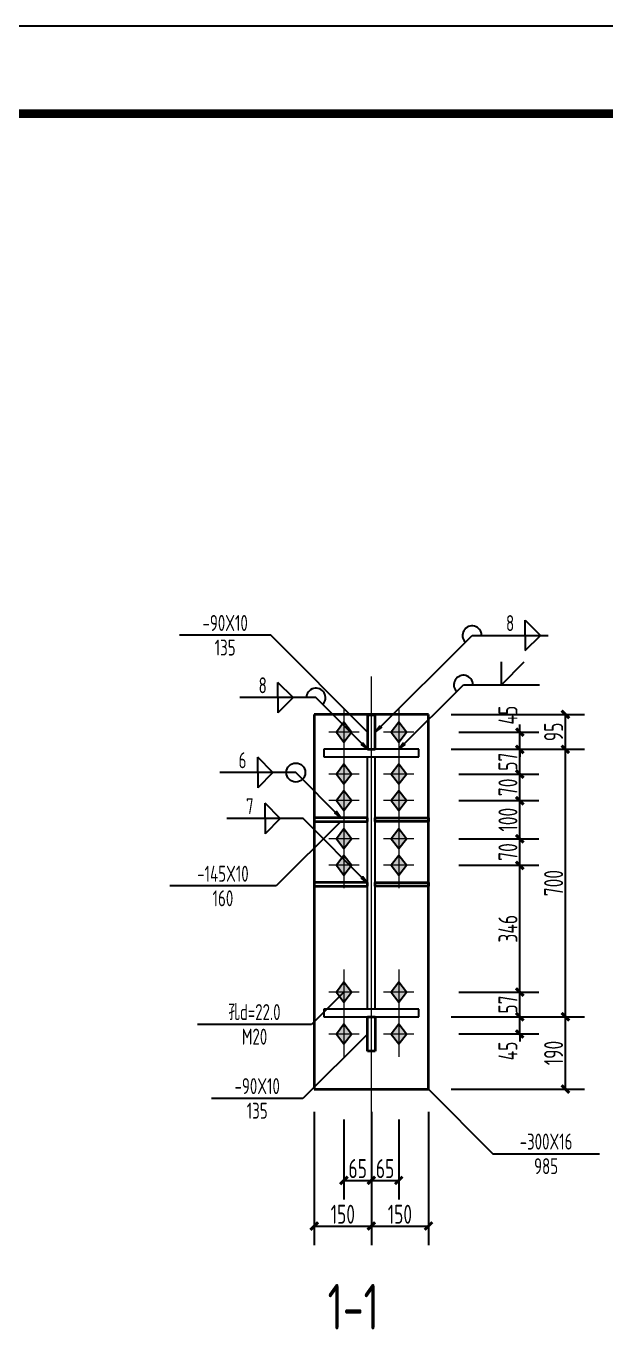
# Model space of a CAD drawing. Extents: x 69728788 to 150676229, y 15322671 to 43663798.
# Drawn here: x 75266592 to 75274209, y 19710177 to 19727393 of the extents above; entities that cross this region are included whole.
import ezdxf
from ezdxf.enums import TextEntityAlignment as Align

# ---------------------------------------------------------------- set-up
doc = ezdxf.new("R2010")
doc.units = 0
doc.header["$LTSCALE"] = 1000
doc.header["$MEASUREMENT"] = 0
doc.linetypes.add('线型6', pattern=[8.75, 5, -1.25, 1.25, -1.25])
doc.layers.get('0').update_dxf_attribs({"linetype": 'CONTINUOUS'})
doc.layers.get('DEFPOINTS').update_dxf_attribs({"linetype": 'CONTINUOUS'})
for name, color, linetype in [('10', 7, 'CONTINUOUS'), ('PUB_TITLE', 4, 'CONTINUOUS'), ('尺寸标注', 253, 'CONTINUOUS'), ('焊缝标注', 253, 'CONTINUOUS'), ('螺栓孔标注', 253, 'CONTINUOUS'), ('钢板标注', 253, 'CONTINUOUS')]:
    doc.layers.add(name, color=color, linetype=linetype)
doc.layers.add('20', color=2, linetype='CONTINUOUS', lineweight=35)
doc.styles.add('PkpmHz', font='Pkpmeng', dxfattribs={"width": 0.7, "bigfont": 'hztxt'})
doc.styles.add('TSSD_Rein', font='atssdeng.shx', dxfattribs={"width": 0.7, "bigfont": 'atssdchn.shx'})
doc.dimstyles.new('Pkpm_1.00', dxfattribs={"dimtxt": 250, "dimasz": 100, "dimexe": 250, "dimexo": 0.0625, "dimgap": 30, "dimtad": 1, "dimdec": 0, "dimrnd": 5, "dimzin": 0, "dimdsep": 46, "dimtxsty": 'PkpmHz', "dimblk1": 'ARCHTICK', "dimblk2": 'ARCHTICK', "dimsah": 1, "dimcen": 0.09, "dimadec": 0, "dimazin": 0, "dimtfac": 1, "dimtdec": 0, "dimtmove": 2, "dimatfit": 1, "dimfxl": 1, "dimtolj": 1, "dimtzin": 0, "dimarcsym": 0})

# ---------------------------------------------------------------- blocks, each defined once
blk = doc.blocks.new('_ArchTick')
at = {"color": 0, "linetype": 'ByBlock', "const_width": 0.4}
blk.add_lwpolyline([(-0.5, -0.5), (0.5, 0.5)], dxfattribs=at)
blk = doc.blocks.new('*D1403')
at = {"layer": 'DEFPOINTS', "color": 0, "linetype": 'Continuous'}
for p in [(75271878, 19718112), (75273078, 19718112), (75271878, 19717887)]:
    blk.add_point(p, dxfattribs=at)
at = {"layer": '尺寸标注', "color": 0, "linetype": 'Continuous', "lineweight": -2}
for p, q in [((75273078, 19718112), (75273078, 19718212)), ((75272278, 19718112), (75273328, 19718112)), ((75273078, 19717887), (75273078, 19718112)), ((75272278, 19717887), (75273328, 19717887)), ((75273078, 19717887), (75273078, 19717787))]:
    blk.add_line(p, q, dxfattribs=at)
at = {"layer": '尺寸标注', "color": 0, "linetype": 'Continuous', "lineweight": -2, "xscale": 100, "yscale": 100, "zscale": 100}
for p, rotation in [((75273078, 19718112), 270), ((75273078, 19717887), 90)]:
    blk.add_blockref('_ArchTick', p, dxfattribs=dict(at, rotation=rotation))
at = {"layer": '尺寸标注', "color": 0, "linetype": 'Continuous', "insert": (75272923, 19718336), "char_height": 250, "attachment_point": 5, "rotation": 90, "style": 'PkpmHz'}
blk.add_mtext('\\A1;45', dxfattribs=at)
blk = doc.blocks.new('*D1404')
at = {"layer": 'DEFPOINTS', "color": 0, "linetype": 'Continuous'}
for p in [(75271878, 19717887), (75273078, 19717887), (75271878, 19717562)]:
    blk.add_point(p, dxfattribs=at)
at = {"layer": '尺寸标注', "color": 0, "linetype": 'Continuous', "lineweight": -2}
for p, q in [((75272278, 19717887), (75273328, 19717887)), ((75273078, 19717562), (75273078, 19717887)), ((75272278, 19717562), (75273328, 19717562))]:
    blk.add_line(p, q, dxfattribs=at)
at = {"layer": '尺寸标注', "color": 0, "linetype": 'Continuous', "lineweight": -2, "xscale": 100, "yscale": 100, "zscale": 100}
for p, rotation in [((75273078, 19717887), 90), ((75273078, 19717562), 270)]:
    blk.add_blockref('_ArchTick', p, dxfattribs=dict(at, rotation=rotation))
at = {"layer": '尺寸标注', "color": 0, "linetype": 'Continuous', "insert": (75272923, 19717724), "char_height": 250, "attachment_point": 5, "rotation": 90, "style": 'PkpmHz'}
blk.add_mtext('\\A1;57', dxfattribs=at)
blk = doc.blocks.new('*D1405')
at = {"layer": 'DEFPOINTS', "color": 0, "linetype": 'Continuous'}
for p in [(75271878, 19716712), (75273078, 19716712), (75271878, 19716362)]:
    blk.add_point(p, dxfattribs=at)
at = {"layer": '尺寸标注', "color": 0, "linetype": 'Continuous', "lineweight": -2}
for p, q in [((75272278, 19716712), (75273328, 19716712)), ((75273078, 19716362), (75273078, 19716712)), ((75272278, 19716362), (75273328, 19716362))]:
    blk.add_line(p, q, dxfattribs=at)
at = {"layer": '尺寸标注', "color": 0, "linetype": 'Continuous', "lineweight": -2, "xscale": 100, "yscale": 100, "zscale": 100}
for p, rotation in [((75273078, 19716712), 90), ((75273078, 19716362), 270)]:
    blk.add_blockref('_ArchTick', p, dxfattribs=dict(at, rotation=rotation))
at = {"layer": '尺寸标注', "color": 0, "linetype": 'Continuous', "insert": (75272923, 19716537), "char_height": 250, "attachment_point": 5, "rotation": 90, "style": 'PkpmHz'}
blk.add_mtext('\\A1;70', dxfattribs=at)
blk = doc.blocks.new('*D1406')
at = {"layer": 'DEFPOINTS', "color": 0, "linetype": 'Continuous'}
for p in [(75271878, 19717212), (75273078, 19717212), (75271878, 19716712)]:
    blk.add_point(p, dxfattribs=at)
at = {"layer": '尺寸标注', "color": 0, "linetype": 'Continuous', "lineweight": -2}
for p, q in [((75272278, 19717212), (75273328, 19717212)), ((75273078, 19716712), (75273078, 19717212)), ((75272278, 19716712), (75273328, 19716712))]:
    blk.add_line(p, q, dxfattribs=at)
at = {"layer": '尺寸标注', "color": 0, "linetype": 'Continuous', "lineweight": -2, "xscale": 100, "yscale": 100, "zscale": 100}
for p, rotation in [((75273078, 19717212), 90), ((75273078, 19716712), 270)]:
    blk.add_blockref('_ArchTick', p, dxfattribs=dict(at, rotation=rotation))
at = {"layer": '尺寸标注', "color": 0, "linetype": 'Continuous', "insert": (75272923, 19716962), "char_height": 250, "attachment_point": 5, "rotation": 90, "style": 'PkpmHz'}
blk.add_mtext('\\A1;100', dxfattribs=at)
blk = doc.blocks.new('*D1407')
at = {"layer": 'DEFPOINTS', "color": 0, "linetype": 'Continuous'}
for p in [(75271878, 19717562), (75273078, 19717562), (75271878, 19717212)]:
    blk.add_point(p, dxfattribs=at)
at = {"layer": '尺寸标注', "color": 0, "linetype": 'Continuous', "lineweight": -2}
for p, q in [((75272278, 19717562), (75273328, 19717562)), ((75273078, 19717212), (75273078, 19717562)), ((75272278, 19717212), (75273328, 19717212))]:
    blk.add_line(p, q, dxfattribs=at)
at = {"layer": '尺寸标注', "color": 0, "linetype": 'Continuous', "lineweight": -2, "xscale": 100, "yscale": 100, "zscale": 100}
for p, rotation in [((75273078, 19717562), 90), ((75273078, 19717212), 270)]:
    blk.add_blockref('_ArchTick', p, dxfattribs=dict(at, rotation=rotation))
at = {"layer": '尺寸标注', "color": 0, "linetype": 'Continuous', "insert": (75272923, 19717387), "char_height": 250, "attachment_point": 5, "rotation": 90, "style": 'PkpmHz'}
blk.add_mtext('\\A1;70', dxfattribs=at)
blk = doc.blocks.new('*D1408')
at = {"layer": 'DEFPOINTS', "color": 0, "linetype": 'Continuous'}
for p in [(75271878, 19714370), (75273078, 19714370), (75271878, 19714145)]:
    blk.add_point(p, dxfattribs=at)
at = {"layer": '尺寸标注', "color": 0, "linetype": 'Continuous', "lineweight": -2}
for p, q in [((75273078, 19714370), (75273078, 19714470)), ((75272278, 19714370), (75273328, 19714370)), ((75273078, 19714145), (75273078, 19714370)), ((75272278, 19714145), (75273328, 19714145)), ((75273078, 19714145), (75273078, 19714045))]:
    blk.add_line(p, q, dxfattribs=at)
at = {"layer": '尺寸标注', "color": 0, "linetype": 'Continuous', "lineweight": -2, "xscale": 100, "yscale": 100, "zscale": 100}
for p, rotation in [((75273078, 19714370), 270), ((75273078, 19714145), 90)]:
    blk.add_blockref('_ArchTick', p, dxfattribs=dict(at, rotation=rotation))
at = {"layer": '尺寸标注', "color": 0, "linetype": 'Continuous', "insert": (75272923, 19713921), "char_height": 250, "attachment_point": 5, "rotation": 90, "style": 'PkpmHz'}
blk.add_mtext('\\A1;45', dxfattribs=at)
blk = doc.blocks.new('*D1409')
at = {"layer": 'DEFPOINTS', "color": 0, "linetype": 'Continuous'}
for p in [(75271878, 19714695), (75273078, 19714695), (75271878, 19714370)]:
    blk.add_point(p, dxfattribs=at)
at = {"layer": '尺寸标注', "color": 0, "linetype": 'Continuous', "lineweight": -2}
for p, q in [((75272278, 19714695), (75273328, 19714695)), ((75273078, 19714370), (75273078, 19714695)), ((75272278, 19714370), (75273328, 19714370))]:
    blk.add_line(p, q, dxfattribs=at)
at = {"layer": '尺寸标注', "color": 0, "linetype": 'Continuous', "lineweight": -2, "xscale": 100, "yscale": 100, "zscale": 100}
for p, rotation in [((75273078, 19714695), 90), ((75273078, 19714370), 270)]:
    blk.add_blockref('_ArchTick', p, dxfattribs=dict(at, rotation=rotation))
at = {"layer": '尺寸标注', "color": 0, "linetype": 'Continuous', "insert": (75272923, 19714532), "char_height": 250, "attachment_point": 5, "rotation": 90, "style": 'PkpmHz'}
blk.add_mtext('\\A1;57', dxfattribs=at)
blk = doc.blocks.new('*D1410')
at = {"layer": 'DEFPOINTS', "color": 0, "linetype": 'Continuous'}
for p in [(75271878, 19716362), (75273078, 19716362), (75271878, 19714695)]:
    blk.add_point(p, dxfattribs=at)
at = {"layer": '尺寸标注', "color": 0, "linetype": 'Continuous', "lineweight": -2}
for p, q in [((75272278, 19716362), (75273328, 19716362)), ((75273078, 19714695), (75273078, 19716362)), ((75272278, 19714695), (75273328, 19714695))]:
    blk.add_line(p, q, dxfattribs=at)
at = {"layer": '尺寸标注', "color": 0, "linetype": 'Continuous', "lineweight": -2, "xscale": 100, "yscale": 100, "zscale": 100}
for p, rotation in [((75273078, 19716362), 90), ((75273078, 19714695), 270)]:
    blk.add_blockref('_ArchTick', p, dxfattribs=dict(at, rotation=rotation))
at = {"layer": '尺寸标注', "color": 0, "linetype": 'Continuous', "insert": (75272923, 19715528), "char_height": 250, "attachment_point": 5, "rotation": 90, "style": 'PkpmHz'}
blk.add_mtext('\\A1;346', dxfattribs=at)
blk = doc.blocks.new('*D1411')
at = {"layer": 'DEFPOINTS', "color": 0, "linetype": 'Continuous'}
for p in [(75270768, 19713420), (75271128, 19713420), (75271128, 19712220)]:
    blk.add_point(p, dxfattribs=at)
at = {"layer": '尺寸标注', "color": 0, "linetype": 'Continuous', "lineweight": -2}
for p, q in [((75270768, 19713020), (75270768, 19711970)), ((75271128, 19713020), (75271128, 19711970)), ((75270768, 19712220), (75271128, 19712220))]:
    blk.add_line(p, q, dxfattribs=at)
at = {"layer": '尺寸标注', "color": 0, "linetype": 'Continuous', "lineweight": -2, "xscale": 100, "yscale": 100, "zscale": 100, "rotation": 180}
blk.add_blockref('_ArchTick', (75270768, 19712220), dxfattribs=at)
at = {"layer": '尺寸标注', "color": 0, "linetype": 'Continuous', "lineweight": -2, "xscale": 100, "yscale": 100, "zscale": 100}
blk.add_blockref('_ArchTick', (75271128, 19712220), dxfattribs=at)
at = {"layer": '尺寸标注', "color": 0, "linetype": 'Continuous', "insert": (75270948, 19712375), "char_height": 250, "attachment_point": 5, "style": 'PkpmHz'}
blk.add_mtext('\\A1;65', dxfattribs=at)
blk = doc.blocks.new('*D1412')
at = {"layer": 'DEFPOINTS', "color": 0, "linetype": 'Continuous'}
for p in [(75271128, 19713420), (75271488, 19713420), (75271488, 19712220)]:
    blk.add_point(p, dxfattribs=at)
at = {"layer": '尺寸标注', "color": 0, "linetype": 'Continuous', "lineweight": -2}
for p, q in [((75271128, 19713020), (75271128, 19711970)), ((75271488, 19713020), (75271488, 19711970)), ((75271128, 19712220), (75271488, 19712220))]:
    blk.add_line(p, q, dxfattribs=at)
at = {"layer": '尺寸标注', "color": 0, "linetype": 'Continuous', "lineweight": -2, "xscale": 100, "yscale": 100, "zscale": 100, "rotation": 180}
blk.add_blockref('_ArchTick', (75271128, 19712220), dxfattribs=at)
at = {"layer": '尺寸标注', "color": 0, "linetype": 'Continuous', "lineweight": -2, "xscale": 100, "yscale": 100, "zscale": 100}
blk.add_blockref('_ArchTick', (75271488, 19712220), dxfattribs=at)
at = {"layer": '尺寸标注', "color": 0, "linetype": 'Continuous', "insert": (75271308, 19712375), "char_height": 250, "attachment_point": 5, "style": 'PkpmHz'}
blk.add_mtext('\\A1;65', dxfattribs=at)
blk = doc.blocks.new('*D1413')
at = {"layer": 'DEFPOINTS', "color": 0, "linetype": 'Continuous'}
for p in [(75270378, 19713420), (75271128, 19713420), (75271128, 19711620)]:
    blk.add_point(p, dxfattribs=at)
at = {"layer": '尺寸标注', "color": 0, "linetype": 'Continuous', "lineweight": -2}
for p, q in [((75270378, 19713120), (75270378, 19711370)), ((75271128, 19713120), (75271128, 19711370)), ((75270378, 19711620), (75271128, 19711620))]:
    blk.add_line(p, q, dxfattribs=at)
at = {"layer": '尺寸标注', "color": 0, "linetype": 'Continuous', "lineweight": -2, "xscale": 100, "yscale": 100, "zscale": 100, "rotation": 180}
blk.add_blockref('_ArchTick', (75270378, 19711620), dxfattribs=at)
at = {"layer": '尺寸标注', "color": 0, "linetype": 'Continuous', "lineweight": -2, "xscale": 100, "yscale": 100, "zscale": 100}
blk.add_blockref('_ArchTick', (75271128, 19711620), dxfattribs=at)
at = {"layer": '尺寸标注', "color": 0, "linetype": 'Continuous', "insert": (75270753, 19711775), "char_height": 250, "attachment_point": 5, "style": 'PkpmHz'}
blk.add_mtext('\\A1;150', dxfattribs=at)
blk = doc.blocks.new('*D1414')
at = {"layer": 'DEFPOINTS', "color": 0, "linetype": 'Continuous'}
for p in [(75271128, 19713420), (75271878, 19713420), (75271878, 19711620)]:
    blk.add_point(p, dxfattribs=at)
at = {"layer": '尺寸标注', "color": 0, "linetype": 'Continuous', "lineweight": -2}
for p, q in [((75271128, 19713120), (75271128, 19711370)), ((75271878, 19713120), (75271878, 19711370)), ((75271128, 19711620), (75271878, 19711620))]:
    blk.add_line(p, q, dxfattribs=at)
at = {"layer": '尺寸标注', "color": 0, "linetype": 'Continuous', "lineweight": -2, "xscale": 100, "yscale": 100, "zscale": 100, "rotation": 180}
blk.add_blockref('_ArchTick', (75271128, 19711620), dxfattribs=at)
at = {"layer": '尺寸标注', "color": 0, "linetype": 'Continuous', "lineweight": -2, "xscale": 100, "yscale": 100, "zscale": 100}
blk.add_blockref('_ArchTick', (75271878, 19711620), dxfattribs=at)
at = {"layer": '尺寸标注', "color": 0, "linetype": 'Continuous', "insert": (75271503, 19711775), "char_height": 250, "attachment_point": 5, "style": 'PkpmHz'}
blk.add_mtext('\\A1;150', dxfattribs=at)
blk = doc.blocks.new('*D1415')
at = {"layer": 'DEFPOINTS', "color": 0, "linetype": 'Continuous'}
for p in [(75271878, 19714370), (75273678, 19714370), (75271878, 19713420)]:
    blk.add_point(p, dxfattribs=at)
at = {"layer": '尺寸标注', "color": 0, "linetype": 'Continuous', "lineweight": -2}
for p, q in [((75272178, 19714370), (75273928, 19714370)), ((75273678, 19713420), (75273678, 19714370)), ((75272178, 19713420), (75273928, 19713420))]:
    blk.add_line(p, q, dxfattribs=at)
at = {"layer": '尺寸标注', "color": 0, "linetype": 'Continuous', "lineweight": -2, "xscale": 100, "yscale": 100, "zscale": 100}
for p, rotation in [((75273678, 19714370), 90), ((75273678, 19713420), 270)]:
    blk.add_blockref('_ArchTick', p, dxfattribs=dict(at, rotation=rotation))
at = {"layer": '尺寸标注', "color": 0, "linetype": 'Continuous', "insert": (75273523, 19713895), "char_height": 250, "attachment_point": 5, "rotation": 90, "style": 'PkpmHz'}
blk.add_mtext('\\A1;190', dxfattribs=at)
blk = doc.blocks.new('*D1416')
at = {"layer": 'DEFPOINTS', "color": 0, "linetype": 'Continuous'}
for p in [(75271878, 19717887), (75273678, 19717887), (75271878, 19714370)]:
    blk.add_point(p, dxfattribs=at)
at = {"layer": '尺寸标注', "color": 0, "linetype": 'Continuous', "lineweight": -2}
for p, q in [((75272178, 19717887), (75273928, 19717887)), ((75273678, 19714370), (75273678, 19717887)), ((75272178, 19714370), (75273928, 19714370))]:
    blk.add_line(p, q, dxfattribs=at)
at = {"layer": '尺寸标注', "color": 0, "linetype": 'Continuous', "lineweight": -2, "xscale": 100, "yscale": 100, "zscale": 100}
for p, rotation in [((75273678, 19717887), 90), ((75273678, 19714370), 270)]:
    blk.add_blockref('_ArchTick', p, dxfattribs=dict(at, rotation=rotation))
at = {"layer": '尺寸标注', "color": 0, "linetype": 'Continuous', "insert": (75273523, 19716128), "char_height": 250, "attachment_point": 5, "rotation": 90, "style": 'PkpmHz'}
blk.add_mtext('\\A1;700', dxfattribs=at)
blk = doc.blocks.new('*D1417')
at = {"layer": 'DEFPOINTS', "color": 0, "linetype": 'Continuous'}
for p in [(75271878, 19718345), (75273678, 19718345), (75271878, 19717887)]:
    blk.add_point(p, dxfattribs=at)
at = {"layer": '尺寸标注', "color": 0, "linetype": 'Continuous', "lineweight": -2}
for p, q in [((75272178, 19718345), (75273928, 19718345)), ((75273678, 19717887), (75273678, 19718345)), ((75272178, 19717887), (75273928, 19717887))]:
    blk.add_line(p, q, dxfattribs=at)
at = {"layer": '尺寸标注', "color": 0, "linetype": 'Continuous', "lineweight": -2, "xscale": 100, "yscale": 100, "zscale": 100}
for p, rotation in [((75273678, 19718345), 90), ((75273678, 19717887), 270)]:
    blk.add_blockref('_ArchTick', p, dxfattribs=dict(at, rotation=rotation))
at = {"layer": '尺寸标注', "color": 0, "linetype": 'Continuous', "insert": (75273523, 19718116), "char_height": 250, "attachment_point": 5, "rotation": 90, "style": 'PkpmHz'}
blk.add_mtext('\\A1;95', dxfattribs=at)

msp = doc.modelspace()

# ---------------------------------------------------------------- hatches: boundary and pattern name
at = {"layer": '10'}
for points in [[(75270767.8, 19718242), (75270667.8, 19718112), (75270767.8, 19717982), (75270867.8, 19718112)], [(75271487.8, 19718242), (75271387.8, 19718112), (75271487.8, 19717982), (75271587.8, 19718112)], [(75270767.8, 19717692), (75270667.8, 19717562), (75270767.8, 19717432), (75270867.8, 19717562)], [(75271487.8, 19717692), (75271387.8, 19717562), (75271487.8, 19717432), (75271587.8, 19717562)], [(75270767.8, 19717342), (75270667.8, 19717212), (75270767.8, 19717082), (75270867.8, 19717212)], [(75271487.8, 19717342), (75271387.8, 19717212), (75271487.8, 19717082), (75271587.8, 19717212)], [(75270767.8, 19716842), (75270667.8, 19716712), (75270767.8, 19716582), (75270867.8, 19716712)], [(75271487.8, 19716842), (75271387.8, 19716712), (75271487.8, 19716582), (75271587.8, 19716712)], [(75270767.8, 19716492), (75270667.8, 19716362), (75270767.8, 19716232), (75270867.8, 19716362)], [(75271487.8, 19716492), (75271387.8, 19716362), (75271487.8, 19716232), (75271587.8, 19716362)], [(75270767.8, 19714824.5), (75270667.8, 19714694.5), (75270767.8, 19714564.5), (75270867.8, 19714694.5)], [(75271487.8, 19714824.5), (75271387.8, 19714694.5), (75271487.8, 19714564.5), (75271587.8, 19714694.5)], [(75270767.8, 19714274.5), (75270667.8, 19714144.5), (75270767.8, 19714014.5), (75270867.8, 19714144.5)], [(75271487.8, 19714274.5), (75271387.8, 19714144.5), (75271487.8, 19714014.5), (75271587.8, 19714144.5)]]:
    msp.add_hatch(color=1, dxfattribs=at).paths.add_polyline_path(points)
at = {"layer": '焊缝标注'}
for points in [[(75271177.8, 19718112), (75271259.2, 19718172.1), (75271238, 19718193.3)], [(75271077.8, 19717887), (75271017.8, 19717968.4), (75270996.6, 19717947.2)], [(75271487.8, 19717887), (75271569.2, 19717947.1), (75271548, 19717968.3)], [(75270727.8, 19716987), (75270667.8, 19717068.4), (75270646.6, 19717047.2)], [(75271077.8, 19716128.3), (75271017.8, 19716209.6), (75270996.6, 19716188.5)]]:
    msp.add_hatch(color=256, dxfattribs=at).paths.add_polyline_path(points)

# ---------------------------------------------------------------- linework, layer by layer
at = {"layer": '10', "linetype": '线型6', "lineweight": 18, "ltscale": 100}
msp.add_line((75271127.8, 19712919.5), (75271127.8, 19718844.5), dxfattribs=at)
at = {"layer": '10', "color": 9, "lineweight": 18, "ltscale": 100}
for p, q in [((75270767.8, 19718412), (75270767.8, 19717812)), ((75271487.8, 19718412), (75271487.8, 19717812)), ((75270967.8, 19718112), (75270567.8, 19718112)), ((75271687.8, 19718112), (75271287.8, 19718112)), ((75270767.8, 19717862), (75270767.8, 19717262)), ((75271487.8, 19717862), (75271487.8, 19717262)), ((75270967.8, 19717562), (75270567.8, 19717562)), ((75270767.8, 19717512), (75270767.8, 19716912)), ((75271687.8, 19717562), (75271287.8, 19717562)), ((75271487.8, 19717512), (75271487.8, 19716912)), ((75270967.8, 19717212), (75270567.8, 19717212)), ((75271687.8, 19717212), (75271287.8, 19717212)), ((75270767.8, 19717012), (75270767.8, 19716412)), ((75271487.8, 19717012), (75271487.8, 19716412)), ((75270967.8, 19716712), (75270567.8, 19716712)), ((75270767.8, 19716662), (75270767.8, 19716062)), ((75271687.8, 19716712), (75271287.8, 19716712)), ((75271487.8, 19716662), (75271487.8, 19716062)), ((75270967.8, 19716362), (75270567.8, 19716362)), ((75271687.8, 19716362), (75271287.8, 19716362)), ((75270767.8, 19714994.5), (75270767.8, 19714394.5)), ((75271487.8, 19714994.5), (75271487.8, 19714394.5)), ((75270967.8, 19714694.5), (75270567.8, 19714694.5)), ((75271687.8, 19714694.5), (75271287.8, 19714694.5)), ((75270767.8, 19714444.5), (75270767.8, 19713844.5)), ((75271487.8, 19714444.5), (75271487.8, 19713844.5)), ((75270967.8, 19714144.5), (75270567.8, 19714144.5)), ((75271687.8, 19714144.5), (75271287.8, 19714144.5))]:
    msp.add_line(p, q, dxfattribs=at)
at = {"layer": '10', "color": 3, "ltscale": 100}
for p, q in [((75271752.8, 19717887), (75270502.8, 19717887)), ((75270502.8, 19717887), (75270502.8, 19717787)), ((75271752.8, 19717787), (75271752.8, 19717887)), ((75270502.8, 19717787), (75271752.8, 19717787)), ((75271077.8, 19714469.5), (75271077.8, 19717787)), ((75271177.8, 19714469.5), (75271177.8, 19717787)), ((75271752.8, 19714469.5), (75270502.8, 19714469.5)), ((75270502.8, 19714469.5), (75270502.8, 19714369.5)), ((75271752.8, 19714369.5), (75271752.8, 19714469.5)), ((75270502.8, 19714369.5), (75271752.8, 19714369.5))]:
    msp.add_line(p, q, dxfattribs=at)
at = {"layer": '10', "color": 1, "linetype": 'Continuous'}
for points in [[(75270767.8, 19718242), (75270667.8, 19718112), (75270767.8, 19717982), (75270867.8, 19718112)], [(75271487.8, 19718242), (75271387.8, 19718112), (75271487.8, 19717982), (75271587.8, 19718112)], [(75270767.8, 19717692), (75270667.8, 19717562), (75270767.8, 19717432), (75270867.8, 19717562)], [(75271487.8, 19717692), (75271387.8, 19717562), (75271487.8, 19717432), (75271587.8, 19717562)], [(75270767.8, 19717342), (75270667.8, 19717212), (75270767.8, 19717082), (75270867.8, 19717212)], [(75271487.8, 19717342), (75271387.8, 19717212), (75271487.8, 19717082), (75271587.8, 19717212)], [(75270767.8, 19716842), (75270667.8, 19716712), (75270767.8, 19716582), (75270867.8, 19716712)], [(75271487.8, 19716842), (75271387.8, 19716712), (75271487.8, 19716582), (75271587.8, 19716712)], [(75270767.8, 19716492), (75270667.8, 19716362), (75270767.8, 19716232), (75270867.8, 19716362)], [(75271487.8, 19716492), (75271387.8, 19716362), (75271487.8, 19716232), (75271587.8, 19716362)], [(75270767.8, 19714824.5), (75270667.8, 19714694.5), (75270767.8, 19714564.5), (75270867.8, 19714694.5)], [(75271487.8, 19714824.5), (75271387.8, 19714694.5), (75271487.8, 19714564.5), (75271587.8, 19714694.5)], [(75270767.8, 19714274.5), (75270667.8, 19714144.5), (75270767.8, 19714014.5), (75270867.8, 19714144.5)], [(75271487.8, 19714274.5), (75271387.8, 19714144.5), (75271487.8, 19714014.5), (75271587.8, 19714144.5)]]:
    msp.add_lwpolyline(points, close=True, dxfattribs=at)
at = {"layer": '20', "ltscale": 100}
for p, q in [((75271877.8, 19718344.5), (75270377.8, 19718344.5)), ((75270377.8, 19718344.5), (75270377.8, 19713419.5)), ((75271177.8, 19718337), (75271077.8, 19718337)), ((75271077.8, 19718337), (75271077.8, 19717887)), ((75271177.8, 19717887), (75271177.8, 19718337)), ((75271877.8, 19713419.5), (75271877.8, 19718344.5)), ((75271077.8, 19717887), (75271177.8, 19717887)), ((75271077.8, 19716987), (75270377.8, 19716987)), ((75270377.8, 19716987), (75270377.8, 19716937)), ((75271077.8, 19716937), (75271077.8, 19716987)), ((75271177.8, 19716987), (75271877.8, 19716987)), ((75271177.8, 19716937), (75271177.8, 19716987)), ((75271877.8, 19716987), (75271877.8, 19716937)), ((75270377.8, 19716937), (75271077.8, 19716937)), ((75271877.8, 19716937), (75271177.8, 19716937)), ((75271077.8, 19716137), (75270377.8, 19716137)), ((75270377.8, 19716137), (75270377.8, 19716087)), ((75271077.8, 19716087), (75271077.8, 19716137)), ((75271177.8, 19716137), (75271877.8, 19716137)), ((75271177.8, 19716087), (75271177.8, 19716137)), ((75271877.8, 19716137), (75271877.8, 19716087)), ((75270377.8, 19716087), (75271077.8, 19716087)), ((75271877.8, 19716087), (75271177.8, 19716087)), ((75271077.8, 19714369.5), (75271177.8, 19714369.5)), ((75271077.8, 19713919.5), (75271077.8, 19714369.5)), ((75271177.8, 19714369.5), (75271177.8, 19713919.5)), ((75271177.8, 19713919.5), (75271077.8, 19713919.5)), ((75270377.8, 19713419.5), (75271877.8, 19713419.5))]:
    msp.add_line(p, q, dxfattribs=at)
at = {"layer": 'PUB_TITLE'}
msp.add_lwpolyline([(75107584.3, 19659082.8), (75325164.3, 19659082.8), (75325164.3, 19727392.8), (75107584.3, 19727392.8)], close=True, dxfattribs=at)
at = {"layer": 'PUB_TITLE', "const_width": 115}
msp.add_lwpolyline([(75110459.3, 19660232.8), (75324014.3, 19660232.8), (75324014.3, 19726242.8), (75110459.3, 19726242.8)], close=True, dxfattribs=at)
at = {"layer": '焊缝标注', "ltscale": 100}
for p, q in [((75273151.1, 19719584.3), (75273351.1, 19719384.3)), ((75273151.1, 19719384.3), (75273151.1, 19719584.3)), ((75271177.8, 19718112), (75272451.1, 19719384.3)), ((75272451.1, 19719384.3), (75273451.1, 19719384.3)), ((75273151.1, 19719184.3), (75273351.1, 19719384.3)), ((75273151.1, 19719384.3), (75273151.1, 19719184.3)), ((75272836.7, 19718735.2), (75272836.7, 19719035.2)), ((75272836.7, 19718735.2), (75273136.7, 19719035.2)), ((75270099.8, 19718566.6), (75269899.8, 19718766.6)), ((75269899.8, 19718566.6), (75269899.8, 19718766.6)), ((75271487.8, 19717887), (75272336.7, 19718735.2)), ((75272336.7, 19718735.2), (75273336.7, 19718735.2)), ((75270399.8, 19718566.6), (75269399.8, 19718566.6)), ((75270099.8, 19718566.6), (75269899.8, 19718366.6)), ((75269899.8, 19718566.6), (75269899.8, 19718366.6)), ((75271077.8, 19717887), (75270399.8, 19718566.6)), ((75269834.6, 19717581.7), (75269634.6, 19717781.7)), ((75269634.6, 19717581.7), (75269634.6, 19717781.7)), ((75270134.6, 19717581.7), (75269134.6, 19717581.7)), ((75269834.6, 19717581.7), (75269634.6, 19717381.7)), ((75269634.6, 19717581.7), (75269634.6, 19717381.7)), ((75270727.8, 19716987), (75270134.6, 19717581.7)), ((75269930.3, 19716977.8), (75269730.3, 19717177.8)), ((75269730.3, 19716977.8), (75269730.3, 19717177.8)), ((75270230.3, 19716977.8), (75269230.3, 19716977.8)), ((75269930.3, 19716977.8), (75269730.3, 19716777.8)), ((75269730.3, 19716977.8), (75269730.3, 19716777.8)), ((75271077.8, 19716128.3), (75270230.3, 19716977.8))]:
    msp.add_line(p, q, dxfattribs=at)
at = {"layer": '焊缝标注', "linetype": 'Continuous'}
for points in [[(75271177.8, 19718112), (75271259.2, 19718172.1), (75271238, 19718193.3)], [(75271077.8, 19717887), (75271017.8, 19717968.4), (75270996.6, 19717947.2)], [(75271487.8, 19717887), (75271569.2, 19717947.1), (75271548, 19717968.3)], [(75270727.8, 19716987), (75270667.8, 19717068.4), (75270646.6, 19717047.2)], [(75271077.8, 19716128.3), (75271017.8, 19716209.6), (75270996.6, 19716188.5)]]:
    msp.add_lwpolyline(points, close=True, dxfattribs=at)
at = {"layer": '焊缝标注', "ltscale": 100}
msp.add_circle((75270134.6, 19717581.7), 125, dxfattribs=at)
for centre, start, end in [((75272451.1, 19719384.3), 0, 224.97719), ((75272336.7, 19718735.2), 0, 224.97719), ((75270399.8, 19718566.6), 314.93155, 180)]:
    msp.add_arc(centre, 125, start, end, dxfattribs=at)
at = {"layer": '螺栓孔标注', "ltscale": 100}
for p, q in [((75270767.8, 19714694.5), (75270342.7, 19714271.1)), ((75270342.7, 19714271.1), (75268842.7, 19714271.1))]:
    msp.add_line(p, q, dxfattribs=at)
at = {"layer": '螺栓孔标注', "ltscale": 100, "const_width": 10}
msp.add_lwpolyline([(75270772.8, 19714694.5, 1), (75270762.8, 19714694.5, 1)], format="xyb", close=True, dxfattribs=at)
at = {"layer": '钢板标注', "ltscale": 100}
for p, q in [((75269806.6, 19719386.3), (75268606.6, 19719386.3)), ((75271077.8, 19718112), (75269806.6, 19719386.3)), ((75270727.8, 19716937), (75269877.6, 19716090.2)), ((75269877.6, 19716090.2), (75268477.6, 19716090.2)), ((75271077.8, 19714144.5), (75270227.6, 19713297.7)), ((75271877.8, 19713419.5), (75272724, 19712568.6)), ((75270227.6, 19713297.7), (75269027.6, 19713297.7)), ((75272724, 19712568.6), (75274124, 19712568.6))]:
    msp.add_line(p, q, dxfattribs=at)
at = {"layer": '钢板标注', "ltscale": 100, "const_width": 10}
for points in [[(75271082.8, 19718112, 1), (75271072.8, 19718112, 1)], [(75270732.8, 19716937, 1), (75270722.8, 19716937, 1)], [(75271082.8, 19714144.5, 1), (75271072.8, 19714144.5, 1)], [(75271882.8, 19713419.5, 1), (75271872.8, 19713419.5, 1)]]:
    msp.add_lwpolyline(points, format="xyb", close=True, dxfattribs=at)

# ---------------------------------------------------------------- texts
at = {"layer": '10', "style": 'TSSD_Rein', "width": 0.7}
msp.add_text('1-1', height=600, dxfattribs=at).set_placement((75270553.1, 19710258.6))
at = {"layer": '焊缝标注', "style": 'PkpmHz', "width": 0.71}
for s, p in [('8', (75272951.1, 19719440.9)), ('8', (75269699.8, 19718623.2)), ('6', (75269434.6, 19717638.3)), ('7', (75269530.3, 19717034.4))]:
    msp.add_text(s, height=210, dxfattribs=at).set_placement(p, align=Align.CENTER)
at = {"layer": '螺栓孔标注', "style": 'PkpmHz', "width": 0.71}
msp.add_text('孔d=22.0', height=210, dxfattribs=at).set_placement((75269592.7, 19714327.7), align=Align.CENTER)
msp.add_text('M20', height=210, dxfattribs=at).set_placement((75269592.7, 19714214.5), align=Align.TOP_CENTER)
at = {"layer": '钢板标注', "style": 'PkpmHz', "width": 0.71}
for s, p in [('-90X10', (75269206.6, 19719442.9)), ('-145X10', (75269177.6, 19716146.8)), ('-90X10', (75269627.6, 19713354.3)), ('-300X16', (75273424, 19712625.3))]:
    msp.add_text(s, height=210, dxfattribs=at).set_placement(p, align=Align.CENTER)
for s, p in [('135', (75269206.6, 19719329.7)), ('160', (75269177.6, 19716033.5)), ('135', (75269627.6, 19713241.1)), ('985', (75273424, 19712512))]:
    msp.add_text(s, height=210, dxfattribs=at).set_placement(p, align=Align.TOP_CENTER)

# ---------------------------------------------------------------- dimensions: what is measured, and where the dimension line sits
at = {"layer": '尺寸标注', "linetype": 'Continuous'}
for base, p1, p2, picture, middle in [((75273077.8, 19718112), (75271877.8, 19717887), (75271877.8, 19718112), '*D1403', (75272922.6, 19718335.6)), ((75273077.8, 19714369.5), (75271877.8, 19714144.5), (75271877.8, 19714369.5), '*D1408', (75272922.6, 19713920.9))]:
    dim = msp.add_linear_dim(base=base, p1=p1, p2=p2, angle=90, text='45', dimstyle='Pkpm_1.00', override={"dimexo": 400, "dimtih": 0, "dimtoh": 0}, dxfattribs=at)
    dim.commit()
    dim.dimension.update_dxf_attribs({"geometry": picture, "text_midpoint": middle, "dimtype": 160})
for base, p1, p2, text, override, picture, middle in [((75273677.8, 19718344.5), (75271877.8, 19717887), (75271877.8, 19718344.5), '95', {"dimexo": 300, "dimtih": 0, "dimtoh": 0}, '*D1417', (75273522.8, 19718115.8)), ((75273077.8, 19717887), (75271877.8, 19717562), (75271877.8, 19717887), '57', {"dimexo": 400, "dimtih": 0, "dimtoh": 0}, '*D1404', (75272922.8, 19717724.5)), ((75273677.8, 19717887), (75271877.8, 19714369.5), (75271877.8, 19717887), '700', {"dimexo": 300, "dimtih": 0, "dimtoh": 0}, '*D1416', (75273522.8, 19716128.3)), ((75273077.8, 19717562), (75271877.8, 19717212), (75271877.8, 19717562), '70', {"dimexo": 400, "dimtih": 0, "dimtoh": 0}, '*D1407', (75272922.8, 19717387)), ((75273077.8, 19717212), (75271877.8, 19716712), (75271877.8, 19717212), '100', {"dimexo": 400, "dimtih": 0, "dimtoh": 0}, '*D1406', (75272922.8, 19716962)), ((75273077.8, 19716712), (75271877.8, 19716362), (75271877.8, 19716712), '70', {"dimexo": 400, "dimtih": 0, "dimtoh": 0}, '*D1405', (75272922.8, 19716537)), ((75273077.8, 19716362), (75271877.8, 19714694.5), (75271877.8, 19716362), '346', {"dimexo": 400, "dimtih": 0, "dimtoh": 0}, '*D1410', (75272922.8, 19715528.3)), ((75273077.8, 19714694.5), (75271877.8, 19714369.5), (75271877.8, 19714694.5), '57', {"dimexo": 400, "dimtih": 0, "dimtoh": 0}, '*D1409', (75272922.8, 19714532)), ((75273677.8, 19714369.5), (75271877.8, 19713419.5), (75271877.8, 19714369.5), '190', {"dimexo": 300, "dimtih": 0, "dimtoh": 0}, '*D1415', (75273522.8, 19713894.5))]:
    dim = msp.add_linear_dim(base=base, p1=p1, p2=p2, angle=90, text=text, dimstyle='Pkpm_1.00', override=override, dxfattribs=at)
    dim.commit()
    dim.dimension.update_dxf_attribs({"geometry": picture, "text_midpoint": middle})
for base, p1, p2, text, override, picture, middle in [((75271127.8, 19711619.5), (75270377.8, 19713419.5), (75271127.8, 19713419.5), '150', {"dimexo": 300, "dimtih": 0, "dimtoh": 0}, '*D1413', (75270752.8, 19711774.5)), ((75271127.8, 19712219.5), (75270767.8, 19713419.5), (75271127.8, 19713419.5), '65', {"dimexo": 400, "dimtih": 0, "dimtoh": 0}, '*D1411', (75270947.8, 19712374.5)), ((75271487.8, 19712219.5), (75271127.8, 19713419.5), (75271487.8, 19713419.5), '65', {"dimexo": 400, "dimtih": 0, "dimtoh": 0}, '*D1412', (75271307.8, 19712374.5)), ((75271877.8, 19711619.5), (75271127.8, 19713419.5), (75271877.8, 19713419.5), '150', {"dimexo": 300, "dimtih": 0, "dimtoh": 0}, '*D1414', (75271502.8, 19711774.5))]:
    dim = msp.add_linear_dim(base=base, p1=p1, p2=p2, text=text, dimstyle='Pkpm_1.00', override=override, dxfattribs=at)
    dim.commit()
    dim.dimension.update_dxf_attribs({"geometry": picture, "text_midpoint": middle})

doc.saveas('drawing.dxf')
